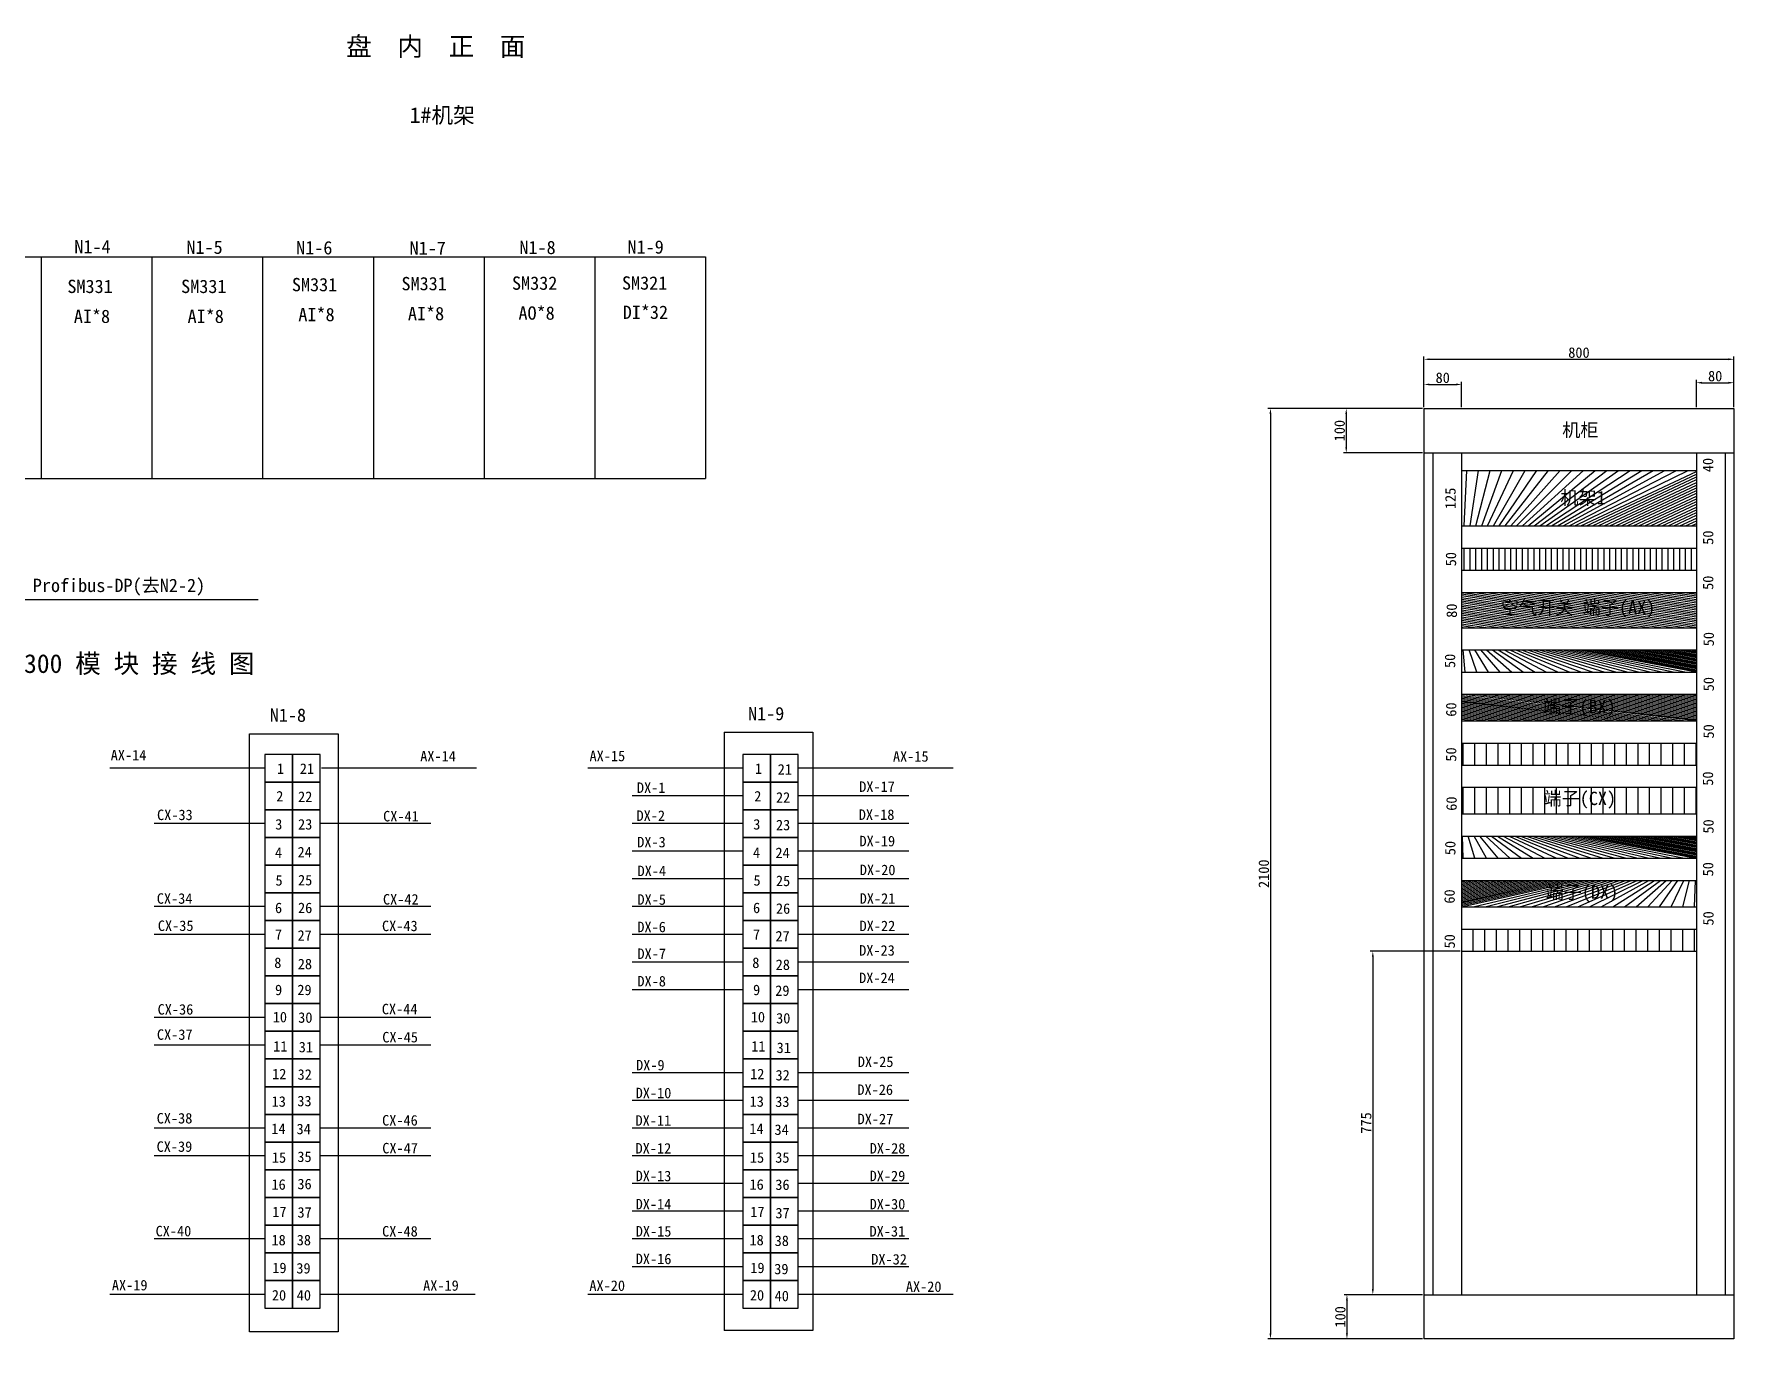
# Model space of a CAD drawing. Header units: millimetres. Extents: x -316745142 to -316741104, y 1018242592 to 1018244331.
# Drawn here: x -316744657 to -316743889, y 1018243742 to 1018244331 of the extents above; entities that cross this region are included whole.
import ezdxf

# ---------------------------------------------------------------- set-up
doc = ezdxf.new("R2010")
doc.units = ezdxf.units.MM
doc.dimstyles.new('ISO-25', dxfattribs={"dimtxt": 2.5, "dimasz": 2.5, "dimexe": 1.25, "dimexo": 0.625, "dimtad": 1, "dimdsep": 46, "dimtxsty": 'Standard', "dimcen": 2.5, "dimadec": 0, "dimazin": 0, "dimtfac": 1, "dimtmove": 0, "dimatfit": 3, "dimfxl": 1, "dimarcsym": 0})
pattern_1 = [(45, (0, 0), (-2.245064030267287, 2.245064030267288), [])]

# ---------------------------------------------------------------- blocks, each defined once
blk = doc.blocks.new('*D3')
at = {"color": 0, "lineweight": -2, "transparency": 16777216}
for p, q in [((-316744029.4988862, 1018244162.152104), (-316744029.4988862, 1018244184.979311)), ((-316744026.9988862, 1018244183.729311), (-316743891.9988862, 1018244183.729311)), ((-316743889.4988862, 1018244162.152104), (-316743889.4988862, 1018244184.979311))]:
    blk.add_line(p, q, dxfattribs=at)
for points in [[(-316744026.9988862, 1018244184.145977), (-316744026.9988862, 1018244183.312644), (-316744029.4988862, 1018244183.729311)], [(-316743891.9988862, 1018244184.145977), (-316743891.9988862, 1018244183.312644), (-316743889.4988862, 1018244183.729311)]]:
    blk.add_solid(points, dxfattribs=at)
at = {"layer": 'Defpoints', "color": 0, "lineweight": -2, "transparency": 16777216}
for p in [(-316743889.4988862, 1018244183.729311), (-316744029.4988862, 1018244161.527104), (-316743889.4988862, 1018244161.527104)]:
    blk.add_point(p, dxfattribs=at)
at = {"color": 0, "lineweight": -2, "transparency": 16777216, "insert": (-316743959.4988862, 1018244186.721436), "char_height": 2.5, "attachment_point": 5}
blk.add_mtext('{\\H1.8937x;800}', dxfattribs=at)
blk = doc.blocks.new('*D4')
at = {"color": 0, "lineweight": -2, "transparency": 16777216}
for p, q in [((-316744029.4988862, 1018244162.152104), (-316744029.4988862, 1018244173.618859)), ((-316744026.9988862, 1018244172.36886), (-316744014.9988862, 1018244172.36886)), ((-316744012.4988862, 1018244162.152104), (-316744012.4988862, 1018244173.618859))]:
    blk.add_line(p, q, dxfattribs=at)
for points in [[(-316744026.9988862, 1018244172.785526), (-316744026.9988862, 1018244171.952193), (-316744029.4988862, 1018244172.36886)], [(-316744014.9988862, 1018244172.785526), (-316744014.9988862, 1018244171.952193), (-316744012.4988862, 1018244172.36886)]]:
    blk.add_solid(points, dxfattribs=at)
at = {"layer": 'Defpoints', "color": 0, "lineweight": -2, "transparency": 16777216}
for p in [(-316744012.4988862, 1018244172.36886), (-316744029.4988862, 1018244161.527104), (-316744012.4988862, 1018244161.527104)]:
    blk.add_point(p, dxfattribs=at)
at = {"color": 0, "lineweight": -2, "transparency": 16777216, "insert": (-316744020.9988862, 1018244175.360985), "char_height": 2.5, "attachment_point": 5}
blk.add_mtext('{\\H1.8937x;80}', dxfattribs=at)
blk = doc.blocks.new('*D5')
at = {"color": 0, "lineweight": -2, "transparency": 16777216}
for p, q in [((-316743906.4988862, 1018244162.152104), (-316743906.4988862, 1018244174.385781)), ((-316743903.9988862, 1018244173.135781), (-316743891.9988862, 1018244173.135781)), ((-316743889.4988862, 1018244162.152104), (-316743889.4988862, 1018244174.385781))]:
    blk.add_line(p, q, dxfattribs=at)
for points in [[(-316743903.9988862, 1018244173.552448), (-316743903.9988862, 1018244172.719114), (-316743906.4988862, 1018244173.135781)], [(-316743891.9988862, 1018244173.552448), (-316743891.9988862, 1018244172.719114), (-316743889.4988862, 1018244173.135781)]]:
    blk.add_solid(points, dxfattribs=at)
at = {"layer": 'Defpoints', "color": 0, "lineweight": -2, "transparency": 16777216}
for p in [(-316743889.4988862, 1018244173.135781), (-316743906.4988862, 1018244161.527104), (-316743889.4988862, 1018244161.527104)]:
    blk.add_point(p, dxfattribs=at)
at = {"color": 0, "lineweight": -2, "transparency": 16777216, "insert": (-316743897.9988862, 1018244176.127906), "char_height": 2.5, "attachment_point": 5}
blk.add_mtext('{\\H1.8937x;80}', dxfattribs=at)
blk = doc.blocks.new('*D6')
at = {"color": 0, "lineweight": -2, "transparency": 16777216}
for p, q in [((-316744030.1238862, 1018244161.527104), (-316744100.0170758, 1018244161.527104)), ((-316744098.7670758, 1018244159.027104), (-316744098.7670758, 1018243744.027104)), ((-316744030.1238862, 1018243741.527104), (-316744100.0170758, 1018243741.527104))]:
    blk.add_line(p, q, dxfattribs=at)
for points in [[(-316744099.1837425, 1018244159.027104), (-316744098.3504091, 1018244159.027104), (-316744098.7670758, 1018244161.527104)], [(-316744099.1837425, 1018243744.027104), (-316744098.3504091, 1018243744.027104), (-316744098.7670758, 1018243741.527104)]]:
    blk.add_solid(points, dxfattribs=at)
at = {"layer": 'Defpoints', "color": 0, "lineweight": -2, "transparency": 16777216}
for p in [(-316744029.4988862, 1018244161.527104), (-316744098.7670758, 1018243741.527104), (-316744029.4988862, 1018243741.527104)]:
    blk.add_point(p, dxfattribs=at)
at = {"color": 0, "lineweight": -2, "transparency": 16777216, "insert": (-316744101.759201, 1018243951.527104), "char_height": 2.5, "attachment_point": 5, "rotation": 90}
blk.add_mtext('{\\H1.8937x;2100}', dxfattribs=at)
blk = doc.blocks.new('*D7')
at = {"color": 0, "lineweight": -2, "transparency": 16777216}
for p, q in [((-316744030.1238862, 1018244161.527104), (-316744065.7896074, 1018244161.527104)), ((-316744064.5396075, 1018244159.027104), (-316744064.5396075, 1018244144.027104)), ((-316744030.1238862, 1018244141.527104), (-316744065.7896074, 1018244141.527104))]:
    blk.add_line(p, q, dxfattribs=at)
for points in [[(-316744064.9562741, 1018244159.027104), (-316744064.1229408, 1018244159.027104), (-316744064.5396075, 1018244161.527104)], [(-316744064.9562741, 1018244144.027104), (-316744064.1229408, 1018244144.027104), (-316744064.5396075, 1018244141.527104)]]:
    blk.add_solid(points, dxfattribs=at)
at = {"layer": 'Defpoints', "color": 0, "lineweight": -2, "transparency": 16777216}
for p in [(-316744029.4988862, 1018244161.527104), (-316744064.5396075, 1018244141.527104), (-316744029.4988862, 1018244141.527104)]:
    blk.add_point(p, dxfattribs=at)
at = {"color": 0, "lineweight": -2, "transparency": 16777216, "insert": (-316744067.5317326, 1018244151.527104), "char_height": 2.5, "attachment_point": 5, "rotation": 90}
blk.add_mtext('{\\H1.8937x;100}', dxfattribs=at)
blk = doc.blocks.new('*D8')
at = {"color": 0, "lineweight": -2, "transparency": 16777216}
for p, q in [((-316744030.1238862, 1018243761.527104), (-316744065.494, 1018243761.527104)), ((-316744064.2439999, 1018243759.027104), (-316744064.2439999, 1018243744.027104)), ((-316744030.1238862, 1018243741.527104), (-316744065.494, 1018243741.527104))]:
    blk.add_line(p, q, dxfattribs=at)
for points in [[(-316744064.6606666, 1018243759.027104), (-316744063.8273333, 1018243759.027104), (-316744064.2439999, 1018243761.527104)], [(-316744064.6606666, 1018243744.027104), (-316744063.8273333, 1018243744.027104), (-316744064.2439999, 1018243741.527104)]]:
    blk.add_solid(points, dxfattribs=at)
at = {"layer": 'Defpoints', "color": 0, "lineweight": -2, "transparency": 16777216}
for p in [(-316744029.4988862, 1018243761.527104), (-316744064.2439999, 1018243741.527104), (-316744029.4988862, 1018243741.527104)]:
    blk.add_point(p, dxfattribs=at)
at = {"color": 0, "lineweight": -2, "transparency": 16777216, "insert": (-316744067.2361251, 1018243751.527104), "char_height": 2.5, "attachment_point": 5, "rotation": 90}
blk.add_mtext('{\\H1.8937x;100}', dxfattribs=at)
blk = doc.blocks.new('*D9')
at = {"color": 0, "lineweight": -2, "transparency": 16777216}
for p, q in [((-316744013.1238728, 1018243916.527112), (-316744053.8042697, 1018243916.527112)), ((-316744052.5542697, 1018243914.027112), (-316744052.5542697, 1018243764.027104)), ((-316744030.1238862, 1018243761.527104), (-316744053.8042697, 1018243761.527104))]:
    blk.add_line(p, q, dxfattribs=at)
for points in [[(-316744052.9709363, 1018243914.027112), (-316744052.137603, 1018243914.027112), (-316744052.5542697, 1018243916.527112)], [(-316744052.9709363, 1018243764.027104), (-316744052.137603, 1018243764.027104), (-316744052.5542697, 1018243761.527104)]]:
    blk.add_solid(points, dxfattribs=at)
at = {"layer": 'Defpoints', "color": 0, "lineweight": -2, "transparency": 16777216}
for p in [(-316744012.4988728, 1018243916.527112), (-316744052.5542697, 1018243761.527104), (-316744029.4988862, 1018243761.527104)]:
    blk.add_point(p, dxfattribs=at)
at = {"color": 0, "lineweight": -2, "transparency": 16777216, "insert": (-316744055.5463948, 1018243839.027108), "char_height": 2.5, "attachment_point": 5, "rotation": 90}
blk.add_mtext('{\\H1.8937x;775}', dxfattribs=at)

msp = doc.modelspace()

# ---------------------------------------------------------------- hatches: boundary and pattern name
at = {"lineweight": -2}
h = msp.add_hatch(dxfattribs=at)
h.set_pattern_fill('ANSI31', color=256)
h.set_pattern_definition(pattern_1)
h.paths.add_polyline_path([(-316743906.4988862, 1018244133.527104), (-316744012.4988862, 1018244133.527104), (-316744012.4988862, 1018244108.527104), (-316743906.4988862, 1018244108.527104)])
h = msp.add_hatch(dxfattribs=at)
h.set_pattern_fill('ANSI31', color=256)
h.set_pattern_definition(pattern_1)
h.paths.add_polyline_path([(-316744012.4988862, 1018244098.527104), (-316744012.4988862, 1018244088.527104), (-316743906.4988862, 1018244088.527104), (-316743906.4988862, 1018244098.527104)])
h = msp.add_hatch(dxfattribs=at)
h.set_pattern_fill('ANSI31', color=256)
h.set_pattern_definition(pattern_1)
h.paths.add_polyline_path([(-316743906.4988862, 1018244078.527104), (-316744012.4988862, 1018244078.527104), (-316744012.4988862, 1018244062.527104), (-316743906.4988862, 1018244062.527104)])
h = msp.add_hatch(dxfattribs=at)
h.set_pattern_fill('ANSI31', color=256)
h.set_pattern_definition(pattern_1)
h.paths.add_polyline_path([(-316743906.4988862, 1018244052.527104), (-316744012.4988862, 1018244052.527104), (-316744012.4988862, 1018244042.527104), (-316743906.4988862, 1018244042.527104)])
h = msp.add_hatch(dxfattribs=at)
h.set_pattern_fill('ANSI31', color=256)
h.set_pattern_definition(pattern_1)
h.paths.add_polyline_path([(-316743906.4988862, 1018244032.527104), (-316744012.4988862, 1018244032.527104), (-316744012.4988862, 1018244020.527104), (-316743906.4988862, 1018244020.527104)])
h = msp.add_hatch(dxfattribs=at)
h.set_pattern_fill('ANSI31', color=256)
h.set_pattern_definition(pattern_1)
h.paths.add_polyline_path([(-316743906.4988862, 1018244010.527104), (-316744012.4988862, 1018244010.527104), (-316744012.4988862, 1018244000.527104), (-316743906.4988862, 1018244000.527104)])
h = msp.add_hatch(dxfattribs=at)
h.set_pattern_fill('ANSI31', color=256)
h.set_pattern_definition(pattern_1)
h.paths.add_polyline_path([(-316743906.4988862, 1018243990.527104), (-316744012.4988795, 1018243990.527104), (-316744012.4988795, 1018243978.527108), (-316743906.4988862, 1018243978.527108)])
h = msp.add_hatch(dxfattribs=at)
h.set_pattern_fill('ANSI31', color=256)
h.set_pattern_definition(pattern_1)
h.paths.add_polyline_path([(-316743906.4988862, 1018243968.527108), (-316744012.4988795, 1018243968.527108), (-316744012.4988795, 1018243958.527108), (-316743906.4988862, 1018243958.527108)])
h = msp.add_hatch(dxfattribs=at)
h.set_pattern_fill('ANSI31', color=256)
h.set_pattern_definition(pattern_1)
h.paths.add_polyline_path([(-316743906.4988862, 1018243948.527108), (-316744012.4988728, 1018243948.527108), (-316744012.4988728, 1018243936.527112), (-316743906.4988862, 1018243936.527112)])
h = msp.add_hatch(dxfattribs=at)
h.set_pattern_fill('ANSI31', color=256)
h.set_pattern_definition(pattern_1)
h.paths.add_polyline_path([(-316743906.4988862, 1018243926.527112), (-316744012.4988728, 1018243926.527112), (-316744012.4988728, 1018243916.527112), (-316743906.4988862, 1018243916.527112)])

# ---------------------------------------------------------------- linework, layer by layer
at = {"color": 1, "lineweight": -2}
for p, q in [((-316744703.7604923, 1018244229.988817), (-316744653.7604923, 1018244229.988817)), ((-316744653.7604923, 1018244229.988817), (-316744603.7604923, 1018244229.988817)), ((-316744603.7604923, 1018244229.988817), (-316744553.7604923, 1018244229.988817)), ((-316744553.7604923, 1018244229.988817), (-316744503.7604923, 1018244229.988817)), ((-316744503.7604923, 1018244229.988817), (-316744453.7604922, 1018244229.988817)), ((-316744453.7604922, 1018244229.988817), (-316744403.7604923, 1018244229.988817)), ((-316744403.7604923, 1018244229.988817), (-316744353.7604923, 1018244229.988817)), ((-316744029.4988862, 1018244161.527104), (-316744012.4988862, 1018244161.527104)), ((-316744029.4988862, 1018244161.527104), (-316744029.4988862, 1018244141.527104)), ((-316744012.4988862, 1018244161.527104), (-316743906.4988862, 1018244161.527104)), ((-316743906.4988862, 1018244161.527104), (-316743889.4988862, 1018244161.527104)), ((-316743889.4988862, 1018244161.527104), (-316743889.4988862, 1018243741.527104)), ((-316744029.4988862, 1018244141.527104), (-316744029.4988862, 1018243874.527104)), ((-316744029.4988862, 1018244141.527104), (-316744025.4988862, 1018244141.527104)), ((-316744025.4988862, 1018244141.527104), (-316744012.4988862, 1018244141.527104)), ((-316744012.4988862, 1018244141.527104), (-316743906.4988862, 1018244141.527104)), ((-316743906.4988862, 1018244141.527104), (-316743893.4988862, 1018244141.527104)), ((-316743893.4988862, 1018244141.527104), (-316743889.4988862, 1018244141.527104)), ((-316744703.7581453, 1018244129.988641), (-316744653.7581454, 1018244129.988641)), ((-316744653.7581454, 1018244129.988641), (-316744603.7581453, 1018244129.988641)), ((-316744603.7581453, 1018244129.988641), (-316744553.7581453, 1018244129.988641)), ((-316744553.7581453, 1018244129.988641), (-316744503.7581453, 1018244129.988641)), ((-316744503.7581453, 1018244129.988641), (-316744453.7581453, 1018244129.988641)), ((-316744453.7581453, 1018244129.988641), (-316744403.7581453, 1018244129.988641)), ((-316744403.7581453, 1018244129.988641), (-316744353.7581454, 1018244129.988641)), ((-316744559.6305862, 1018243744.720036), (-316744559.6305862, 1018244014.720036)), ((-316744559.6305862, 1018244014.720036), (-316744519.6305863, 1018244014.720036)), ((-316744519.6305863, 1018244014.720036), (-316744519.6305862, 1018243744.720036)), ((-316744345.3669888, 1018244015.411419), (-316744305.3669889, 1018244015.411419)), ((-316744345.3669888, 1018244015.411419), (-316744345.3669888, 1018243745.411419)), ((-316744305.3669889, 1018244015.411419), (-316744305.3669888, 1018243745.411419)), ((-316744029.4988862, 1018243874.527104), (-316744029.4988862, 1018243761.527104)), ((-316744029.4988862, 1018243761.527104), (-316744029.4988862, 1018243741.527104)), ((-316744029.4988862, 1018243761.527104), (-316743889.4988862, 1018243761.527104)), ((-316744519.6305862, 1018243744.720036), (-316744559.6305862, 1018243744.720036)), ((-316744305.3669888, 1018243745.411419), (-316744345.3669888, 1018243745.411419)), ((-316743889.4988862, 1018243741.527104), (-316744029.4988862, 1018243741.527104))]:
    msp.add_line(p, q, dxfattribs=at)
at = {"lineweight": -2}
for p, q in [((-316744653.7551581, 1018244229.988993), (-316744653.7528111, 1018244129.988817)), ((-316744603.7551581, 1018244229.988993), (-316744603.7528111, 1018244129.988817)), ((-316744553.7551581, 1018244229.988993), (-316744553.7528111, 1018244129.988817)), ((-316744503.7551581, 1018244229.988993), (-316744503.7528112, 1018244129.988817)), ((-316744453.7551581, 1018244229.988993), (-316744453.7528111, 1018244129.988817)), ((-316744403.7551581, 1018244229.988993), (-316744403.7528111, 1018244129.988817)), ((-316744353.7551581, 1018244229.988993), (-316744353.7528111, 1018244129.988817)), ((-316744025.4988862, 1018244141.527104), (-316744025.4988862, 1018243761.527104)), ((-316744012.4988862, 1018244141.527104), (-316744012.4988862, 1018244133.527104)), ((-316743906.4988862, 1018244141.527104), (-316743906.4988862, 1018243874.527104)), ((-316743893.4988862, 1018244141.527104), (-316743893.4988862, 1018243761.527104)), ((-316744012.4988862, 1018244133.527104), (-316744012.4988862, 1018244108.527104)), ((-316744012.4988862, 1018244108.527104), (-316744012.4988862, 1018244098.527104)), ((-316744012.4988862, 1018244098.527104), (-316743906.4988862, 1018244098.527104)), ((-316744012.4988862, 1018244098.527104), (-316744012.4988862, 1018244088.527104)), ((-316744012.4988862, 1018244088.527104), (-316743906.4988862, 1018244088.527104)), ((-316744012.4988862, 1018244088.527104), (-316744012.4988862, 1018244078.527104)), ((-316744663.7673042, 1018244075.309589), (-316744555.7673042, 1018244075.309589)), ((-316744012.4988862, 1018244078.527104), (-316743906.4988862, 1018244078.527104)), ((-316744012.4988862, 1018244078.527104), (-316744012.4988862, 1018244062.527104)), ((-316744012.4988862, 1018244062.527104), (-316743906.4988862, 1018244062.527104)), ((-316744012.4988862, 1018244062.527104), (-316744012.4988862, 1018244052.527104)), ((-316744012.4988862, 1018244052.527104), (-316743906.4988862, 1018244052.527104)), ((-316744012.4988862, 1018244052.527104), (-316744012.4988862, 1018244042.527104)), ((-316744012.4988862, 1018244042.527104), (-316743906.4988862, 1018244042.527104)), ((-316744012.4988862, 1018244042.527104), (-316744012.4988862, 1018244032.527104)), ((-316744012.4988862, 1018244032.527104), (-316743906.4988862, 1018244032.527104)), ((-316744012.4988862, 1018244032.527104), (-316744012.4988862, 1018244020.527104)), ((-316744012.4988862, 1018244020.527104), (-316743906.4988862, 1018244020.527104)), ((-316744012.4988862, 1018244020.527104), (-316744012.4988862, 1018244010.527104)), ((-316744012.4988862, 1018244010.527104), (-316743906.4988862, 1018244010.527104)), ((-316744012.4988862, 1018244010.527104), (-316744012.4988862, 1018244000.527104)), ((-316744552.7755917, 1018243999.161436), (-316744622.7755917, 1018243999.161436)), ((-316744457.1422944, 1018243999.161437), (-316744527.1422944, 1018243999.161437)), ((-316744336.977496, 1018243999.161419), (-316744406.977496, 1018243999.161419)), ((-316744241.9774932, 1018243999.161419), (-316744311.9774932, 1018243999.161419)), ((-316744012.4988862, 1018244000.527104), (-316743906.4988862, 1018244000.527104)), ((-316744012.4988862, 1018244000.527104), (-316744012.4988862, 1018243990.527104)), ((-316744336.977496, 1018243986.662223), (-316744386.977496, 1018243986.662223)), ((-316744261.9774921, 1018243986.662223), (-316744311.9774921, 1018243986.662223)), ((-316744012.4988862, 1018243990.527104), (-316743906.4988862, 1018243990.527104)), ((-316744012.4988795, 1018243990.527108), (-316744012.4988795, 1018243978.527108)), ((-316744552.7755917, 1018243974.16224), (-316744602.7755917, 1018243974.16224)), ((-316744477.7755932, 1018243974.162245), (-316744527.7755932, 1018243974.162245)), ((-316744336.977496, 1018243974.162224), (-316744386.977496, 1018243974.162224)), ((-316744261.9774921, 1018243974.162215), (-316744311.9774921, 1018243974.162215)), ((-316744012.4988795, 1018243978.527108), (-316743906.4988795, 1018243978.527108)), ((-316744012.4988795, 1018243978.527108), (-316744012.4988795, 1018243968.527108)), ((-316744012.4988795, 1018243968.527108), (-316743906.4988795, 1018243968.527108)), ((-316744012.4988795, 1018243968.527108), (-316744012.4988795, 1018243958.527108)), ((-316744336.977496, 1018243961.662223), (-316744386.977496, 1018243961.662223)), ((-316744261.9774921, 1018243961.662218), (-316744311.9774921, 1018243961.662218)), ((-316744012.4988795, 1018243958.527108), (-316743906.4988795, 1018243958.527108)), ((-316744012.4988795, 1018243958.527108), (-316744012.4988795, 1018243948.527108)), ((-316744336.9774891, 1018243949.162226), (-316744386.9774891, 1018243949.162226)), ((-316744261.9774783, 1018243949.162224), (-316744311.9774783, 1018243949.162224)), ((-316744012.4988795, 1018243948.527108), (-316743906.4988795, 1018243948.527108)), ((-316744012.4988728, 1018243948.527112), (-316744012.4988728, 1018243936.527112)), ((-316744552.7755848, 1018243936.663047), (-316744602.7755848, 1018243936.663047)), ((-316744477.7755566, 1018243936.663044), (-316744527.7755565, 1018243936.663044)), ((-316744336.9774891, 1018243936.66303), (-316744386.9774891, 1018243936.66303)), ((-316744261.9774797, 1018243936.663028), (-316744311.9774797, 1018243936.663028)), ((-316744012.4988728, 1018243936.527112), (-316743906.4988728, 1018243936.527112)), ((-316744012.4988728, 1018243936.527112), (-316744012.4988728, 1018243926.527112)), ((-316744012.4988728, 1018243926.527112), (-316743906.4988728, 1018243926.527112)), ((-316744012.4988728, 1018243926.527112), (-316744012.4988728, 1018243916.527112)), ((-316744552.7755848, 1018243924.163047), (-316744602.7755848, 1018243924.163047)), ((-316744477.7755566, 1018243924.163044), (-316744527.7755565, 1018243924.163044)), ((-316744336.9774891, 1018243924.16303), (-316744386.9774891, 1018243924.16303)), ((-316744261.9774797, 1018243924.163028), (-316744311.9774797, 1018243924.163028)), ((-316744336.9774891, 1018243911.66303), (-316744386.9774891, 1018243911.66303)), ((-316744261.9774797, 1018243911.663028), (-316744311.9774797, 1018243911.663028)), ((-316744012.4988728, 1018243916.527112), (-316743906.4988728, 1018243916.527112)), ((-316744012.4988728, 1018243916.527112), (-316744012.4988728, 1018243906.527112)), ((-316744012.4988662, 1018243906.527116), (-316744012.4988662, 1018243894.527116)), ((-316744336.9775043, 1018243899.163032), (-316744386.9775043, 1018243899.163032)), ((-316744261.9774949, 1018243899.16303), (-316744311.9774949, 1018243899.16303)), ((-316744012.4988662, 1018243894.527116), (-316744012.4988662, 1018243884.527116)), ((-316744552.7756, 1018243886.663853), (-316744602.7755848, 1018243886.663854)), ((-316744477.7755718, 1018243886.663851), (-316744527.7755566, 1018243886.663851)), ((-316744012.4988662, 1018243884.527116), (-316744012.4988662, 1018243874.527116)), ((-316744552.7756, 1018243874.163853), (-316744602.7756, 1018243874.163853)), ((-316744477.7755718, 1018243874.163851), (-316744527.7755718, 1018243874.163851)), ((-316744012.4988662, 1018243874.527116), (-316744012.4988662, 1018243761.527104)), ((-316743906.4988862, 1018243874.527104), (-316743906.4988862, 1018243761.527104)), ((-316744336.9775043, 1018243861.663837), (-316744386.9775043, 1018243861.663837)), ((-316744261.9774949, 1018243861.663835), (-316744311.9774949, 1018243861.663835)), ((-316744336.9774974, 1018243849.163839), (-316744386.9774974, 1018243849.163839)), ((-316744261.977488, 1018243849.163837), (-316744311.977488, 1018243849.163837)), ((-316744552.775593, 1018243836.66466), (-316744602.775593, 1018243836.66466)), ((-316744477.7755648, 1018243836.664658), (-316744527.7755648, 1018243836.664658)), ((-316744336.9774974, 1018243836.664644), (-316744386.9774974, 1018243836.664644)), ((-316744261.977488, 1018243836.664641), (-316744311.977488, 1018243836.664641)), ((-316744552.775593, 1018243824.16466), (-316744602.775593, 1018243824.16466)), ((-316744477.7755648, 1018243824.164658), (-316744527.7755648, 1018243824.164658)), ((-316744336.9774974, 1018243824.164644), (-316744386.9774974, 1018243824.164644)), ((-316744261.977488, 1018243824.164641), (-316744311.977488, 1018243824.164641)), ((-316744336.9774974, 1018243811.664643), (-316744386.9774974, 1018243811.664643)), ((-316744261.977488, 1018243811.664641), (-316744311.977488, 1018243811.664641)), ((-316744336.9774905, 1018243799.164646), (-316744386.9774905, 1018243799.164646)), ((-316744261.9774811, 1018243799.164644), (-316744311.977481, 1018243799.164644)), ((-316744552.7755861, 1018243786.665467), (-316744602.7755861, 1018243786.665467)), ((-316744477.7755579, 1018243786.665465), (-316744527.7755579, 1018243786.665465)), ((-316744336.9774905, 1018243786.66545), (-316744386.9774905, 1018243786.66545)), ((-316744261.9774811, 1018243786.665448), (-316744311.977481, 1018243786.665448)), ((-316744336.9774905, 1018243774.16545), (-316744386.9774905, 1018243774.16545)), ((-316744261.9774811, 1018243774.165448), (-316744311.977481, 1018243774.165448)), ((-316744552.7755861, 1018243761.665467), (-316744622.7755861, 1018243761.665467)), ((-316744457.7755831, 1018243761.665469), (-316744527.7755831, 1018243761.665469)), ((-316744336.9774905, 1018243761.66545), (-316744406.9774905, 1018243761.66545)), ((-316744241.9774821, 1018243761.66545), (-316744311.9774821, 1018243761.66545))]:
    msp.add_line(p, q, dxfattribs=at)
at = {"color": 6, "lineweight": -2}
for p, q in [((-316744012.4988862, 1018244133.527104), (-316743906.4988862, 1018244133.527104)), ((-316744012.4988862, 1018244108.527104), (-316743906.4988862, 1018244108.527104))]:
    msp.add_line(p, q, dxfattribs=at)
at = {"lineweight": -2}
for points in [[(-316744552.7755917, 1018243992.911436), (-316744540.2755917, 1018243992.911436), (-316744540.2755917, 1018244005.411436), (-316744552.7755917, 1018244005.411436)], [(-316744540.2755884, 1018243992.911437), (-316744527.7755883, 1018243992.911437), (-316744527.7755883, 1018244005.411437), (-316744540.2755884, 1018244005.411437)], [(-316744336.977496, 1018243992.911419), (-316744324.477496, 1018243992.911419), (-316744324.477496, 1018244005.411419), (-316744336.977496, 1018244005.411419)], [(-316744324.47749, 1018243992.911414), (-316744311.97749, 1018243992.911414), (-316744311.97749, 1018244005.411414), (-316744324.47749, 1018244005.411414)], [(-316744552.7755917, 1018243980.41224), (-316744540.2755917, 1018243980.41224), (-316744540.2755917, 1018243992.91224), (-316744552.7755917, 1018243992.91224)], [(-316744540.2755884, 1018243980.412242), (-316744527.7755883, 1018243980.412242), (-316744527.7755883, 1018243992.912242), (-316744540.2755884, 1018243992.912242)], [(-316744336.977496, 1018243980.412224), (-316744324.477496, 1018243980.412224), (-316744324.477496, 1018243992.912224), (-316744336.977496, 1018243992.912224)], [(-316744324.47749, 1018243980.412219), (-316744311.97749, 1018243980.412219), (-316744311.97749, 1018243992.912219), (-316744324.47749, 1018243992.912219)], [(-316744552.7755917, 1018243967.91224), (-316744540.2755917, 1018243967.91224), (-316744540.2755917, 1018243980.41224), (-316744552.7755917, 1018243980.41224)], [(-316744540.2755884, 1018243967.912242), (-316744527.7755883, 1018243967.912242), (-316744527.7755883, 1018243980.412242), (-316744540.2755884, 1018243980.412242)], [(-316744336.977496, 1018243967.912224), (-316744324.477496, 1018243967.912224), (-316744324.477496, 1018243980.412224), (-316744336.977496, 1018243980.412224)], [(-316744324.47749, 1018243967.912219), (-316744311.97749, 1018243967.912219), (-316744311.97749, 1018243980.412219), (-316744324.47749, 1018243980.412219)], [(-316744552.7755917, 1018243955.41224), (-316744540.2755917, 1018243955.41224), (-316744540.2755917, 1018243967.91224), (-316744552.7755917, 1018243967.91224)], [(-316744540.2755884, 1018243955.412241), (-316744527.7755883, 1018243955.412241), (-316744527.7755883, 1018243967.912242), (-316744540.2755884, 1018243967.912242)], [(-316744336.977496, 1018243955.412224), (-316744324.477496, 1018243955.412224), (-316744324.477496, 1018243967.912224), (-316744336.977496, 1018243967.912224)], [(-316744324.47749, 1018243955.412219), (-316744311.97749, 1018243955.412219), (-316744311.97749, 1018243967.912219), (-316744324.47749, 1018243967.912219)], [(-316744552.7755848, 1018243942.912242), (-316744540.2755848, 1018243942.912242), (-316744540.2755848, 1018243955.412242), (-316744552.7755848, 1018243955.412242)], [(-316744540.2755814, 1018243942.912244), (-316744527.7755814, 1018243942.912244), (-316744527.7755814, 1018243955.412244), (-316744540.2755814, 1018243955.412244)], [(-316744336.9774891, 1018243942.912226), (-316744324.4774891, 1018243942.912226), (-316744324.4774891, 1018243955.412226), (-316744336.9774891, 1018243955.412226)], [(-316744324.4774831, 1018243942.912221), (-316744311.9774831, 1018243942.912221), (-316744311.9774831, 1018243955.412221), (-316744324.4774831, 1018243955.412221)], [(-316744552.7755848, 1018243930.413047), (-316744540.2755848, 1018243930.413047), (-316744540.2755848, 1018243942.913047), (-316744552.7755848, 1018243942.913047)], [(-316744540.2755814, 1018243930.413048), (-316744527.7755814, 1018243930.413048), (-316744527.7755814, 1018243942.913048), (-316744540.2755814, 1018243942.913048)], [(-316744336.9774891, 1018243930.41303), (-316744324.4774891, 1018243930.41303), (-316744324.4774891, 1018243942.91303), (-316744336.9774891, 1018243942.91303)], [(-316744324.4774831, 1018243930.413025), (-316744311.9774831, 1018243930.413025), (-316744311.9774831, 1018243942.913025), (-316744324.4774831, 1018243942.913025)], [(-316744552.7755848, 1018243917.913047), (-316744540.2755848, 1018243917.913047), (-316744540.2755848, 1018243930.413047), (-316744552.7755848, 1018243930.413047)], [(-316744540.2755814, 1018243917.913048), (-316744527.7755814, 1018243917.913048), (-316744527.7755814, 1018243930.413048), (-316744540.2755814, 1018243930.413048)], [(-316744336.9774891, 1018243917.91303), (-316744324.4774891, 1018243917.91303), (-316744324.4774891, 1018243930.41303), (-316744336.9774891, 1018243930.41303)], [(-316744324.4774831, 1018243917.913026), (-316744311.9774831, 1018243917.913026), (-316744311.9774831, 1018243930.413025), (-316744324.4774831, 1018243930.413025)], [(-316744552.7755848, 1018243905.413047), (-316744540.2755848, 1018243905.413047), (-316744540.2755848, 1018243917.913047), (-316744552.7755848, 1018243917.913047)], [(-316744540.2755814, 1018243905.413048), (-316744527.7755814, 1018243905.413048), (-316744527.7755814, 1018243917.913048), (-316744540.2755814, 1018243917.913048)], [(-316744336.9774891, 1018243905.41303), (-316744324.4774891, 1018243905.41303), (-316744324.4774891, 1018243917.91303), (-316744336.9774891, 1018243917.91303)], [(-316744324.4774831, 1018243905.413026), (-316744311.9774831, 1018243905.413026), (-316744311.9774831, 1018243917.913026), (-316744324.4774831, 1018243917.913026)], [(-316744552.7756, 1018243892.913049), (-316744540.2755999, 1018243892.913049), (-316744540.2755999, 1018243905.413049), (-316744552.7756, 1018243905.413049)], [(-316744540.2755966, 1018243892.913051), (-316744527.7755966, 1018243892.913051), (-316744527.7755966, 1018243905.413051), (-316744540.2755966, 1018243905.413051)], [(-316744336.9775043, 1018243892.913032), (-316744324.4775043, 1018243892.913032), (-316744324.4775043, 1018243905.413033), (-316744336.9775043, 1018243905.413033)], [(-316744324.4774983, 1018243892.913028), (-316744311.9774983, 1018243892.913028), (-316744311.9774983, 1018243905.413028), (-316744324.4774983, 1018243905.413028)], [(-316744552.7756, 1018243880.413853), (-316744540.2755999, 1018243880.413853), (-316744540.2755999, 1018243892.913853), (-316744552.7756, 1018243892.913853)], [(-316744540.2755966, 1018243880.413855), (-316744527.7755966, 1018243880.413855), (-316744527.7755966, 1018243892.913855), (-316744540.2755966, 1018243892.913855)], [(-316744336.9775043, 1018243880.413837), (-316744324.4775043, 1018243880.413837), (-316744324.4775043, 1018243892.913837), (-316744336.9775043, 1018243892.913837)], [(-316744324.4774983, 1018243880.413832), (-316744311.9774983, 1018243880.413832), (-316744311.9774983, 1018243892.913832), (-316744324.4774983, 1018243892.913832)], [(-316744552.7756, 1018243867.913853), (-316744540.2755999, 1018243867.913853), (-316744540.2755999, 1018243880.413853), (-316744552.7756, 1018243880.413853)], [(-316744540.2755966, 1018243867.913855), (-316744527.7755966, 1018243867.913855), (-316744527.7755966, 1018243880.413855), (-316744540.2755966, 1018243880.413855)], [(-316744336.9775043, 1018243867.913837), (-316744324.4775043, 1018243867.913837), (-316744324.4775043, 1018243880.413837), (-316744336.9775043, 1018243880.413837)], [(-316744324.4774983, 1018243867.913832), (-316744311.9774983, 1018243867.913832), (-316744311.9774983, 1018243880.413832), (-316744324.4774983, 1018243880.413832)], [(-316744552.7756, 1018243855.413853), (-316744540.2755999, 1018243855.413853), (-316744540.2755999, 1018243867.913853), (-316744552.7756, 1018243867.913853)], [(-316744540.2755966, 1018243855.413855), (-316744527.7755966, 1018243855.413855), (-316744527.7755966, 1018243867.913855), (-316744540.2755966, 1018243867.913855)], [(-316744336.9775043, 1018243855.413837), (-316744324.4775043, 1018243855.413837), (-316744324.4775043, 1018243867.913837), (-316744336.9775043, 1018243867.913837)], [(-316744324.4774983, 1018243855.413832), (-316744311.9774983, 1018243855.413832), (-316744311.9774983, 1018243867.913832), (-316744324.4774983, 1018243867.913832)], [(-316744552.775593, 1018243842.913856), (-316744540.2755931, 1018243842.913856), (-316744540.2755931, 1018243855.413856), (-316744552.775593, 1018243855.413856)], [(-316744540.2755897, 1018243842.913857), (-316744527.7755897, 1018243842.913857), (-316744527.7755897, 1018243855.413857), (-316744540.2755897, 1018243855.413857)], [(-316744336.9774974, 1018243842.913839), (-316744324.4774974, 1018243842.913839), (-316744324.4774974, 1018243855.413839), (-316744336.9774974, 1018243855.413839)], [(-316744324.4774914, 1018243842.913834), (-316744311.9774914, 1018243842.913834), (-316744311.9774914, 1018243855.413834), (-316744324.4774914, 1018243855.413834)], [(-316744552.775593, 1018243830.41466), (-316744540.2755931, 1018243830.41466), (-316744540.2755931, 1018243842.91466), (-316744552.775593, 1018243842.91466)], [(-316744540.2755897, 1018243830.414662), (-316744527.7755897, 1018243830.414662), (-316744527.7755897, 1018243842.914662), (-316744540.2755897, 1018243842.914662)], [(-316744336.9774974, 1018243830.414643), (-316744324.4774974, 1018243830.414643), (-316744324.4774974, 1018243842.914644), (-316744336.9774974, 1018243842.914644)], [(-316744324.4774914, 1018243830.414639), (-316744311.9774914, 1018243830.414639), (-316744311.9774914, 1018243842.914639), (-316744324.4774914, 1018243842.914639)], [(-316744552.775593, 1018243817.91466), (-316744540.2755931, 1018243817.91466), (-316744540.2755931, 1018243830.41466), (-316744552.775593, 1018243830.41466)], [(-316744540.2755897, 1018243817.914662), (-316744527.7755897, 1018243817.914662), (-316744527.7755897, 1018243830.414662), (-316744540.2755897, 1018243830.414662)], [(-316744336.9774974, 1018243817.914644), (-316744324.4774974, 1018243817.914644), (-316744324.4774974, 1018243830.414643), (-316744336.9774974, 1018243830.414643)], [(-316744324.4774914, 1018243817.914639), (-316744311.9774914, 1018243817.914639), (-316744311.9774914, 1018243830.414639), (-316744324.4774914, 1018243830.414639)], [(-316744552.775593, 1018243805.41466), (-316744540.2755931, 1018243805.41466), (-316744540.2755931, 1018243817.91466), (-316744552.775593, 1018243817.91466)], [(-316744540.2755897, 1018243805.414662), (-316744527.7755897, 1018243805.414662), (-316744527.7755897, 1018243817.914662), (-316744540.2755897, 1018243817.914662)], [(-316744336.9774974, 1018243805.414644), (-316744324.4774974, 1018243805.414644), (-316744324.4774974, 1018243817.914644), (-316744336.9774974, 1018243817.914644)], [(-316744324.4774914, 1018243805.414639), (-316744311.9774914, 1018243805.414639), (-316744311.9774914, 1018243817.914639), (-316744324.4774914, 1018243817.914639)], [(-316744552.7755861, 1018243792.914662), (-316744540.2755861, 1018243792.914662), (-316744540.2755861, 1018243805.414662), (-316744552.7755861, 1018243805.414662)], [(-316744540.2755828, 1018243792.914664), (-316744527.7755828, 1018243792.914664), (-316744527.7755828, 1018243805.414664), (-316744540.2755828, 1018243805.414664)], [(-316744336.9774905, 1018243792.914646), (-316744324.4774905, 1018243792.914646), (-316744324.4774905, 1018243805.414646), (-316744336.9774905, 1018243805.414646)], [(-316744324.4774845, 1018243792.914641), (-316744311.9774845, 1018243792.914641), (-316744311.9774845, 1018243805.414641), (-316744324.4774845, 1018243805.414641)], [(-316744552.7755861, 1018243780.415467), (-316744540.2755861, 1018243780.415467), (-316744540.2755861, 1018243792.915467), (-316744552.7755861, 1018243792.915467)], [(-316744540.2755828, 1018243780.415468), (-316744527.7755828, 1018243780.415468), (-316744527.7755828, 1018243792.915468), (-316744540.2755828, 1018243792.915468)], [(-316744336.9774905, 1018243780.41545), (-316744324.4774905, 1018243780.41545), (-316744324.4774905, 1018243792.91545), (-316744336.9774905, 1018243792.91545)], [(-316744324.4774845, 1018243780.415446), (-316744311.9774845, 1018243780.415446), (-316744311.9774845, 1018243792.915446), (-316744324.4774845, 1018243792.915446)], [(-316744552.7755861, 1018243767.915467), (-316744540.2755861, 1018243767.915467), (-316744540.2755861, 1018243780.415467), (-316744552.7755861, 1018243780.415467)], [(-316744540.2755828, 1018243767.915469), (-316744527.7755828, 1018243767.915469), (-316744527.7755828, 1018243780.415468), (-316744540.2755828, 1018243780.415468)], [(-316744336.9774905, 1018243767.91545), (-316744324.4774905, 1018243767.91545), (-316744324.4774905, 1018243780.41545), (-316744336.9774905, 1018243780.41545)], [(-316744324.4774845, 1018243767.915446), (-316744311.9774845, 1018243767.915446), (-316744311.9774845, 1018243780.415446), (-316744324.4774845, 1018243780.415446)], [(-316744552.7755861, 1018243755.415467), (-316744540.2755861, 1018243755.415467), (-316744540.2755861, 1018243767.915467), (-316744552.7755861, 1018243767.915467)], [(-316744540.2755828, 1018243755.415468), (-316744527.7755828, 1018243755.415468), (-316744527.7755828, 1018243767.915469), (-316744540.2755828, 1018243767.915469)], [(-316744336.9774905, 1018243755.41545), (-316744324.4774905, 1018243755.41545), (-316744324.4774905, 1018243767.91545), (-316744336.9774905, 1018243767.91545)], [(-316744324.4774845, 1018243755.415445), (-316744311.9774845, 1018243755.415445), (-316744311.9774845, 1018243767.915446), (-316744324.4774845, 1018243767.915446)]]:
    msp.add_lwpolyline(points, close=True, dxfattribs=at)

# ---------------------------------------------------------------- texts
at = {"lineweight": -2, "attachment_point": 1}
for s, width, insert, char_height in [('{\\fSimSun|b0|i0|c134|p2;盘  内  正  面}', 167.227971792221, (-316744516.0606338, 1018244329.189716), 8.4865), ('{\\fSimSun|b0|i0|c134|p2;1#机架}', 35.36092466115952, (-316744487.3346763, 1018244297.519741), 7.1805), ('N1-4', 8.481099486351013, (-316744638.7502956, 1018244237.553197), 6.0163), ('N1-5', 8.481099486351013, (-316744588.154521, 1018244237.31812), 6.0163), ('N1-6', 8.481099486351013, (-316744538.6139295, 1018244237.083928), 6.0163), ('N1-7', 8.481099486351013, (-316744487.4012259, 1018244236.904496), 6.0163), ('N1-8', 8.481099486351013, (-316744437.831487, 1018244237.210199), 6.0163), ('N1-9', 8.481099486351013, (-316744389.0099486, 1018244237.426192), 6.0163), ('SM331', 8.481099486351013, (-316744641.8862721, 1018244219.639615), 6.0163), ('SM331', 8.481099486351013, (-316744590.539421, 1018244219.639606), 6.0163), ('SM331', 8.481099486351013, (-316744540.5308111, 1018244220.435174), 6.0163), ('SM331', 8.481099486351013, (-316744491.0703321, 1018244220.884477), 6.0163), ('SM332', 8.481099486351013, (-316744441.1602064, 1018244221.109133), 6.0163), ('SM321', 8.481099486351013, (-316744391.5164485, 1018244221.170975), 6.0163), ('AI*8', 8.481099486351013, (-316744638.9713765, 1018244206.134151), 6.0163), ('AI*8', 8.481099486351013, (-316744587.6245253, 1018244206.134142), 6.0163), ('AI*8', 8.481099486351013, (-316744537.6159155, 1018244206.929709), 6.0163), ('AI*8', 8.481099486351013, (-316744488.1554365, 1018244207.379013), 6.0163), ('AO*8', 8.481099486351013, (-316744438.2453107, 1018244207.603669), 6.0163), ('DI*32', 8.481099486351013, (-316744391.17962, 1018244207.968578), 6.0163), ('{\\fSimSun|b0|i0|c134|p2;机柜}', 18.78741335868835, (-316743967.0647918, 1018244154.804984), 6.0163), ('{\\fSimSun|b0|i0|c134|p2;机架1}', 21.86514234542847, (-316743967.8789362, 1018244124.236441), 6.0163), ('Profibus-DP{\\fSimSun|b0|i0|c134|p2;(去N2-2)}', 111.4396733045578, (-316744657.4848357, 1018244084.690097), 6.0163), ('{\\fSimSun|b0|i0|c134|p2;空气开关 端子(AX)}', 76.99844938516615, (-316743994.7545394, 1018244074.663947), 6.0163), ('{\\fSimSun|b0|i0|c134|p2;S7-300 模 块 接 线 图}', 167.227971792221, (-316744678.7792786, 1018244050.639397), 8.4865), ('N1-8', 8.481099486351013, (-316744550.5134875, 1018244026.11896), 6.0163), ('N1-9', 8.481099486351013, (-316744334.6020392, 1018244026.810343), 6.0163), ('{\\fSimSun|b0|i0|c134|p2;端子(BX)}', 35.36092466115952, (-316743975.7099535, 1018244029.998764), 6.0163), ('AX-14', 8.481099486351013, (-316744622.3267595, 1018244007.429388), 4.7343), ('AX-14', 8.481099486351013, (-316744482.6022658, 1018244006.970649), 4.7343), ('AX-15', 8.481099486351013, (-316744406.1653634, 1018244007.062254), 4.7343), ('AX-15', 8.481099486351013, (-316744269.1909093, 1018244006.838955), 4.7343), ('1', 8.481099486351013, (-316744547.2702651, 1018244001.328475), 4.7343), ('21', 8.481099486351013, (-316744536.9661408, 1018244001.328477), 4.7343), ('1', 8.481099486351013, (-316744331.4721694, 1018244001.328458), 4.7343), ('21', 8.481099486351013, (-316744321.2147168, 1018244001.005529), 4.7343), ('2', 8.481099486351013, (-316744547.6042826, 1018243988.868057), 4.7343), ('22', 8.481099486351013, (-316744537.7393487, 1018243988.648634), 4.7343), ('DX-1', 8.481099486351013, (-316744384.7701944, 1018243992.744562), 4.7343), ('2', 8.481099486351013, (-316744331.806187, 1018243988.86804), 4.7343), ('22', 8.481099486351013, (-316744321.9879247, 1018243988.325686), 4.7343), ('DX-17', 8.481099486351013, (-316744284.4351876, 1018243993.204748), 4.7343), ('{\\fSimSun|b0|i0|c134|p2;端子(CX)}', 35.36092466115952, (-316743975.545769, 1018243988.534883), 6.0163), ('CX-33', 8.481099486351013, (-316744601.4106703, 1018243980.465276), 4.7343), ('CX-41', 8.481099486351013, (-316744499.3334922, 1018243979.884078), 4.7343), ('DX-2', 8.481099486351013, (-316744384.9562183, 1018243980.102093), 4.7343), ('DX-18', 8.481099486351013, (-316744284.6212115, 1018243980.562279), 4.7343), ('3', 8.481099486351013, (-316744548.0560117, 1018243976.202484), 4.7343), ('23', 8.481099486351013, (-316744537.7518875, 1018243976.202486), 4.7343), ('3', 8.481099486351013, (-316744332.257916, 1018243976.202468), 4.7343), ('23', 8.481099486351013, (-316744322.0004634, 1018243975.879538), 4.7343), ('24', 8.481099486351013, (-316744537.9799547, 1018243963.654785), 4.7343), ('DX-3', 8.481099486351013, (-316744384.6418487, 1018243968.176939), 4.7343), ('DX-19', 8.481099486351013, (-316744284.3068419, 1018243968.637124), 4.7343), ('4', 8.481099486351013, (-316744548.1681188, 1018243963.43477), 4.7343), ('4', 8.481099486351013, (-316744332.3700231, 1018243963.434753), 4.7343), ('24', 8.481099486351013, (-316744322.2285307, 1018243963.331837), 4.7343), ('5', 8.481099486351013, (-316744547.9439488, 1018243950.89105), 4.7343), ('25', 8.481099486351013, (-316744537.7619412, 1018243951.001353), 4.7343), ('DX-4', 8.481099486351013, (-316744384.4849899, 1018243955.167836), 4.7343), ('5', 8.481099486351013, (-316744332.1458532, 1018243950.891033), 4.7343), ('25', 8.481099486351013, (-316744322.0105172, 1018243950.678405), 4.7343), ('DX-20', 8.481099486351013, (-316744284.1499831, 1018243955.628022), 4.7343), ('CX-34', 8.481099486351013, (-316744601.5167799, 1018243942.708513), 4.7343), ('CX-42', 8.481099486351013, (-316744499.4153091, 1018243942.355469), 4.7343), ('DX-5', 8.481099486351013, (-316744384.5405435, 1018243942.261905), 4.7343), ('DX-21', 8.481099486351013, (-316744284.2055367, 1018243942.722091), 4.7343), ('{\\fSimSun|b0|i0|c134|p2;端子(DX)}', 35.36092466115952, (-316743974.5591555, 1018243946.27044), 6.0163), ('6', 8.481099486351013, (-316744548.1596348, 1018243938.496633), 4.7343), ('26', 8.481099486351013, (-316744537.7568612, 1018243938.496634), 4.7343), ('6', 8.481099486351013, (-316744332.3615392, 1018243938.496616), 4.7343), ('26', 8.481099486351013, (-316744322.0054372, 1018243938.173687), 4.7343), ('CX-35', 8.481099486351013, (-316744601.0459378, 1018243930.427626), 4.7343), ('7', 8.481099486351013, (-316744548.1596348, 1018243926.480923), 4.7343), ('27', 8.481099486351013, (-316744537.983808, 1018243926.038563), 4.7343), ('CX-43', 8.481099486351013, (-316744499.8537541, 1018243930.351281), 4.7343), ('DX-6', 8.481099486351013, (-316744384.5890716, 1018243929.88514), 4.7343), ('7', 8.481099486351013, (-316744332.3615392, 1018243926.480907), 4.7343), ('27', 8.481099486351013, (-316744322.232384, 1018243925.715615), 4.7343), ('DX-22', 8.481099486351013, (-316744284.2540647, 1018243930.345326), 4.7343), ('DX-7', 8.481099486351013, (-316744384.541292, 1018243917.788887), 4.7343), ('DX-23', 8.481099486351013, (-316744284.4503495, 1018243919.291163), 4.7343), ('8', 8.481099486351013, (-316744548.5002314, 1018243913.707572), 4.7343), ('28', 8.481099486351013, (-316744537.8816893, 1018243913.154621), 4.7343), ('8', 8.481099486351013, (-316744332.7021358, 1018243913.707555), 4.7343), ('28', 8.481099486351013, (-316744322.1302653, 1018243912.831674), 4.7343), ('DX-8', 8.481099486351013, (-316744384.5586993, 1018243905.39713), 4.7343), ('DX-24', 8.481099486351013, (-316744284.4677568, 1018243906.899406), 4.7343), ('9', 8.481099486351013, (-316744548.1398317, 1018243901.462738), 4.7343), ('29', 8.481099486351013, (-316744538.0811963, 1018243901.46274), 4.7343), ('9', 8.481099486351013, (-316744332.3417361, 1018243901.462722), 4.7343), ('29', 8.481099486351013, (-316744322.3297723, 1018243901.139793), 4.7343), ('CX-36', 8.481099486351013, (-316744601.1520475, 1018243892.670863), 4.7343), ('10', 8.481099486351013, (-316744549.1831079, 1018243889.208263), 4.7343), ('30', 8.481099486351013, (-316744537.6831914, 1018243888.986194), 4.7343), ('CX-44', 8.481099486351013, (-316744499.9355709, 1018243892.822671), 4.7343), ('10', 8.481099486351013, (-316744333.3850123, 1018243889.208246), 4.7343), ('30', 8.481099486351013, (-316744321.9317674, 1018243888.663247), 4.7343), ('CX-37', 8.481099486351013, (-316744601.4633992, 1018243881.292203), 4.7343), ('CX-45', 8.481099486351013, (-316744499.7235303, 1018243880.131225), 4.7343), ('11', 8.481099486351013, (-316744548.9586722, 1018243875.988191), 4.7343), ('31', 8.481099486351013, (-316744537.4614116, 1018243875.654199), 4.7343), ('11', 8.481099486351013, (-316744333.1605766, 1018243875.988174), 4.7343), ('31', 8.481099486351013, (-316744321.7099875, 1018243875.331252), 4.7343), ('DX-9', 8.481099486351013, (-316744385.1541932, 1018243867.516768), 4.7343), ('DX-25', 8.481099486351013, (-316744285.0632506, 1018243869.019044), 4.7343), ('12', 8.481099486351013, (-316744549.4605293, 1018243863.500567), 4.7343), ('32', 8.481099486351013, (-316744537.9632444, 1018243863.27791), 4.7343), ('12', 8.481099486351013, (-316744333.6624336, 1018243863.500551), 4.7343), ('32', 8.481099486351013, (-316744322.2118204, 1018243862.954963), 4.7343), ('DX-26', 8.481099486351013, (-316744285.2523167, 1018243856.4255), 4.7343), ('13', 8.481099486351013, (-316744549.6904364, 1018243851.094695), 4.7343), ('33', 8.481099486351013, (-316744538.0841205, 1018243851.317955), 4.7343), ('DX-10', 8.481099486351013, (-316744385.3432592, 1018243854.923224), 4.7343), ('13', 8.481099486351013, (-316744333.8923407, 1018243851.094679), 4.7343), ('33', 8.481099486351013, (-316744322.3326965, 1018243850.995007), 4.7343), ('CX-38', 8.481099486351013, (-316744601.5695089, 1018243843.53544), 4.7343), ('CX-46', 8.481099486351013, (-316744499.8053472, 1018243842.602615), 4.7343), ('DX-11', 8.481099486351013, (-316744385.4039071, 1018243842.51509), 4.7343), ('DX-27', 8.481099486351013, (-316744285.1397849, 1018243843.197242), 4.7343), ('14', 8.481099486351013, (-316744549.805401, 1018243838.803689), 4.7343), ('34', 8.481099486351013, (-316744538.4240038, 1018243838.691911), 4.7343), ('14', 8.481099486351013, (-316744334.0073053, 1018243838.803672), 4.7343), ('34', 8.481099486351013, (-316744322.6725798, 1018243838.368964), 4.7343), ('CX-39', 8.481099486351013, (-316744601.6049947, 1018243830.736926), 4.7343), ('15', 8.481099486351013, (-316744549.5710636, 1018243825.807222), 4.7343), ('35', 8.481099486351013, (-316744538.0791386, 1018243826.143004), 4.7343), ('CX-47', 8.481099486351013, (-316744499.723647, 1018243830.044624), 4.7343), ('DX-12', 8.481099486351013, (-316744385.38621, 1018243829.965987), 4.7343), ('15', 8.481099486351013, (-316744333.772968, 1018243825.807205), 4.7343), ('35', 8.481099486351013, (-316744322.3277146, 1018243825.820056), 4.7343), ('16', 8.481099486351013, (-316744549.7556273, 1018243813.634026), 4.7343), ('36', 8.481099486351013, (-316744538.0417773, 1018243813.858474), 4.7343), ('DX-13', 8.481099486351013, (-316744385.3437661, 1018243817.487136), 4.7343), ('16', 8.481099486351013, (-316744333.9575316, 1018243813.63401), 4.7343), ('36', 8.481099486351013, (-316744322.2903532, 1018243813.535526), 4.7343), ('DX-14', 8.481099486351013, (-316744385.3437661, 1018243804.775128), 4.7343), ('17', 8.481099486351013, (-316744549.3864779, 1018243801.276393), 4.7343), ('37', 8.481099486351013, (-316744538.0110683, 1018243801.051649), 4.7343), ('17', 8.481099486351013, (-316744333.5883822, 1018243801.276377), 4.7343), ('37', 8.481099486351013, (-316744322.2596443, 1018243800.728702), 4.7343), ('CX-40', 8.481099486351013, (-316744602.0595804, 1018243792.602394), 4.7343), ('18', 8.481099486351013, (-316744549.7556273, 1018243788.549876), 4.7343), ('38', 8.481099486351013, (-316744538.3506663, 1018243788.549878), 4.7343), ('CX-48', 6.914431810379028, (-316744499.8054639, 1018243792.516014), 4.7343), ('DX-15', 8.481099486351013, (-316744385.3011533, 1018243792.503002), 4.7343), ('18', 8.481099486351013, (-316744333.9575316, 1018243788.54986), 4.7343), ('38', 8.481099486351013, (-316744322.5992423, 1018243788.226931), 4.7343), ('DX-16', 8.481099486351013, (-316744385.3045333, 1018243780.053083), 4.7343), ('19', 8.481099486351013, (-316744549.3864779, 1018243776.007797), 4.7343), ('39', 8.481099486351013, (-316744538.5290381, 1018243775.825427), 4.7343), ('19', 8.481099486351013, (-316744333.5883822, 1018243776.00778), 4.7343), ('39', 8.481099486351013, (-316744322.7776141, 1018243775.50248), 4.7343), ('AX-19', 8.481099486351013, (-316744621.8106371, 1018243768.204801), 4.7343), ('AX-19', 8.481099486351013, (-316744481.3011247, 1018243768.03019), 4.7343), ('AX-20', 8.481099486351013, (-316744406.2396363, 1018243767.983598), 4.7343), ('AX-20', 8.481099486351013, (-316744263.3710122, 1018243767.532856), 4.7343), ('20', 8.481099486351013, (-316744549.5710636, 1018243763.650164), 4.7343), ('40', 8.481099486351013, (-316744538.3486017, 1018243763.650166), 4.7343), ('20', 8.481099486351013, (-316744333.772968, 1018243763.650148), 4.7343), ('40', 8.481099486351013, (-316744322.5971776, 1018243763.327218), 4.7343)]:
    msp.add_mtext_dynamic_manual_height_columns(s, width=width, gutter_width=23.6715, heights=[0], dxfattribs=dict(at, insert=insert, char_height=char_height))
at = {"lineweight": -2}
for s, width, insert, char_height, attachment_point, rotation in [('40', 4.332371652126312, (-316743903.6213544, 1018244132.756785), 4.7343, 1, 90), ('125', 4.332371652126312, (-316744019.9029658, 1018244116.124874), 4.7343, 1, 90), ('50', 4.332371652126312, (-316743903.5701409, 1018244100.005169), 4.7343, 1, 90), ('50', 4.332371652126312, (-316744019.6728815, 1018244090.270341), 4.7343, 1, 90), ('50', 4.332371652126312, (-316743903.5701409, 1018244079.632167), 4.7343, 1, 90), ('80', 4.332371652126312, (-316744019.3215417, 1018244067.033321), 4.7343, 1, 90), ('50', 4.332371652126312, (-316743903.3103519, 1018244054.176768), 4.7343, 1, 90), ('50', 4.332371652126312, (-316744020.098029, 1018244044.37457), 4.7343, 1, 90), ('50', 4.332371652126312, (-316743903.3103519, 1018244033.860559), 4.7343, 1, 90), ('60', 4.332371652126312, (-316744019.5749068, 1018244022.407613), 4.7343, 1, 90), ('50', 4.332371652126312, (-316743903.3103519, 1018244012.565251), 4.7343, 1, 90), ('50', 4.332371652126312, (-316744019.5975674, 1018244002.116453), 4.7343, 1, 90), ('50', 4.332371652126312, (-316743903.6676504, 1018243991.2434), 4.7343, 1, 90), ('60', 4.332371652126312, (-316744019.4154405, 1018243979.944488), 4.7343, 1, 90), ('50', 4.332371652126312, (-316743903.4220381, 1018243969.645835), 4.7343, 1, 90), ('50', 4.332371652126312, (-316744019.9910831, 1018243959.896742), 4.7343, 1, 90), ('50', 4.332371652126312, (-316743903.5984723, 1018243950.321856), 4.7343, 1, 90), ('60', 4.332371652126312, (-316744020.2993168, 1018243938.029327), 4.7343, 1, 90), ('50', 4.332371652126312, (-316743903.4612457, 1018243928.150416), 4.7343, 1, 90), ('50', 4.332371652126312, (-316744020.2403282, 1018243917.807213), 4.7343, 1, 90), ('DX-28', 8.481099486351011, (-316744263.5687931, 1018243829.966029), 4.734299999999999, 3, 3.952487824356341e-05), ('DX-29', 8.481099486351011, (-316744263.6112284, 1018243817.487178), 4.734299999999999, 3, 3.952487824356341e-05), ('DX-30', 8.481099486351011, (-316744263.6112196, 1018243804.77517), 4.734299999999999, 3, 3.952487824356341e-05), ('DX-31', 8.481099486351011, (-316744263.653824, 1018243792.503044), 4.734299999999999, 3, 3.952487824356341e-05), ('DX-32', 8.481099486351011, (-316744262.8699751, 1018243779.875189), 4.734299999999999, 3, 3.952487824356341e-05)]:
    msp.add_mtext_dynamic_manual_height_columns(s, width=width, gutter_width=23.6715, heights=[0], dxfattribs=dict(at, insert=insert, char_height=char_height, attachment_point=attachment_point, rotation=rotation))

# ---------------------------------------------------------------- dimensions: what is measured, and where the dimension line sits
for base, p1, p2, text, picture, middle in [((-316743889.4988862, 1018244183.729311), (-316744029.4988862, 1018244161.527104), (-316743889.4988862, 1018244161.527104), '{\\H1.8937x;800}', '*D3', (-316743959.4988862, 1018244186.721436)), ((-316743889.4988862, 1018244173.135781), (-316743906.4988862, 1018244161.527104), (-316743889.4988862, 1018244161.527104), '{\\H1.8937x;80}', '*D5', (-316743897.9988862, 1018244176.127906)), ((-316744012.4988862, 1018244172.36886), (-316744029.4988862, 1018244161.527104), (-316744012.4988862, 1018244161.527104), '{\\H1.8937x;80}', '*D4', (-316744020.9988862, 1018244175.360985))]:
    dim = msp.add_linear_dim(base=base, p1=p1, p2=p2, text=text, dimstyle='ISO-25', dxfattribs=at)
    dim.commit()
    dim.dimension.update_dxf_attribs({"geometry": picture, "text_midpoint": middle})
for base, p1, p2, text, picture, middle in [((-316744098.7670758, 1018243741.527104), (-316744029.4988862, 1018244161.527104), (-316744029.4988862, 1018243741.527104), '{\\H1.8937x;2100}', '*D6', (-316744101.759201, 1018243951.527104)), ((-316744064.5396075, 1018244141.527104), (-316744029.4988862, 1018244161.527104), (-316744029.4988862, 1018244141.527104), '{\\H1.8937x;100}', '*D7', (-316744067.5317326, 1018244151.527104)), ((-316744052.5542697, 1018243761.527104), (-316744012.4988728, 1018243916.527112), (-316744029.4988862, 1018243761.527104), '{\\H1.8937x;775}', '*D9', (-316744055.5463948, 1018243839.027108)), ((-316744064.2439999, 1018243741.527104), (-316744029.4988862, 1018243761.527104), (-316744029.4988862, 1018243741.527104), '{\\H1.8937x;100}', '*D8', (-316744067.2361251, 1018243751.527104))]:
    dim = msp.add_linear_dim(base=base, p1=p1, p2=p2, angle=90, text=text, dimstyle='ISO-25', dxfattribs=at)
    dim.commit()
    dim.dimension.update_dxf_attribs({"geometry": picture, "text_midpoint": middle})

doc.saveas('drawing.dxf')
